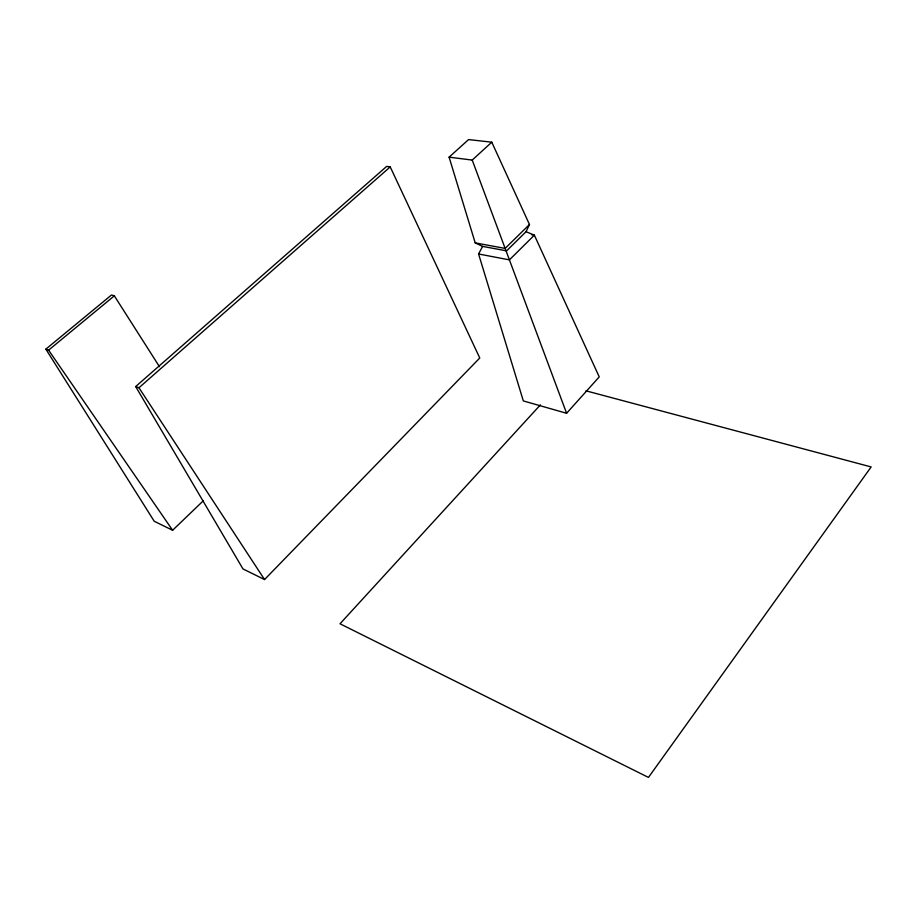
<?xml version="1.0" encoding="UTF-8"?>
<svg xmlns="http://www.w3.org/2000/svg" width="917" height="917" viewBox="0 0 917 917"><rect width="100%" height="100%" fill="white"/><g stroke="black" fill="none" stroke-linecap="round" stroke-linejoin="round"><path stroke-width="1.38" d="M526.06 231.703L529.476 224.505L491.776 142.181L468.587 139.579L449.101 157.162L475.212 242.89L482.606 246.398L506.608 250.845L526.06 231.703L534.359 235.165L599.237 376.887L566.591 413.269L523.332 400.935L478.582 253.986L482.606 246.398M540.4 404.867L340.012 623.778L648.457 777.421L871.15 466.936L585.974 390.825M264.543 579.555L479.763 357.997L390.218 166.894L386.665 166.401L135.682 386.55L242.982 568.93L264.543 579.555L138.96 387.765L135.682 386.55M529.476 224.505L505.141 248.404L475.212 242.89M159.466 366.697L114.327 295.836L111.496 294.987L45.85 349.148L154.239 521.28L172.614 530.267L203.425 500.671M449.101 157.162L472.221 160.074L491.776 142.181M138.96 387.765L390.218 166.894M45.85 349.148L48.59 350.156L114.327 295.836M531.539 234.683L534.359 235.165L509.416 259.878L478.582 253.986M48.59 350.156L172.614 530.267M472.221 160.074L566.591 413.269"/></g></svg>
